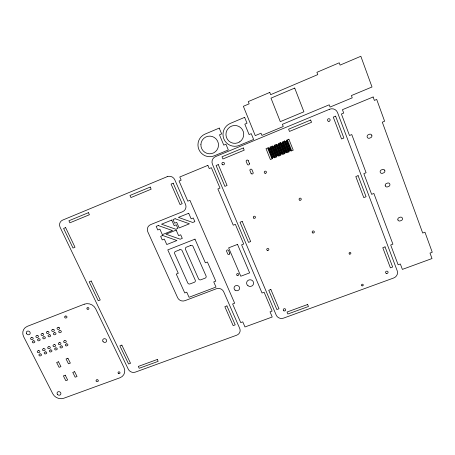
<?xml version="1.0" encoding="UTF-8"?>
<svg xmlns="http://www.w3.org/2000/svg" width="455" height="455" viewBox="0 0 455 455"><rect width="100%" height="100%" fill="white"/><g stroke="black" fill="none" stroke-linecap="round" stroke-linejoin="round"><path stroke-width="0.68" d="M267.733 148.739L287.816 140.476M268.006 149.422L288.083 141.164M268.285 150.099L288.356 141.846M268.558 150.781L288.629 142.534M268.831 151.464L288.902 143.217M269.104 152.141L289.17 143.905M269.383 152.823L289.443 144.588M269.656 153.5L289.716 145.27M269.929 154.177L289.983 145.958M270.202 154.859L290.256 146.641M270.475 155.536L290.529 147.323M270.748 156.213L290.796 148.006M271.021 156.89L291.069 148.688M271.294 157.567L291.337 149.371M271.567 158.243L291.61 150.053M248.254 160.666L249.386 163.419M249.363 163.368A1.103 1.092 -18.1 0 1 248.805 164.835A1.103 1.092 -18.1 0 1 247.338 164.255L246.212 161.508A1.103 1.098 -20 0 1 246.883 160.103A1.103 1.098 -20 0 1 248.293 160.769M269.775 92.422L248.259 101.596L249.158 103.831L243.362 106.299L255.255 135.618L261.016 133.218L261.898 135.408L283.266 126.518L282.396 124.312L329.221 104.809L330.074 107.056L352.238 97.842L351.397 95.573L372.008 86.99L360.838 56.272L340.095 65.105L339.237 62.796L316.908 72.317L317.778 74.609L270.662 94.674L269.775 92.422M294.715 88.071L270.987 98.149L280.291 121.644L303.906 111.782L294.715 88.071M219.23 128.094L205.08 134.071A11.802 11.728 60.1 0 0 198.88 149.468A11.802 11.728 60.1 0 0 214.242 155.826L228.33 149.968L225.936 144.212L223.775 145.117L219.486 134.816L221.648 133.906L219.23 128.094M244.631 117.356L230.287 123.419A11.921 11.847 -65.6 0 0 223.883 138.991A11.921 11.847 -65.6 0 0 239.336 145.395L253.623 139.457L251.257 133.645L249.067 134.555L244.83 124.152L247.019 123.231L244.631 117.356M167.167 176.694L62.653 220.101A5.722 5.329 40.8 0 0 60.105 227.267L128.304 369.255A5.397 4.908 20.6 0 0 135.374 372.116L236.714 335.193A5.568 5.176 8.3 0 0 239.739 328.482L223.701 291.769A5.625 5.312 11 0 0 216.341 288.766L184.935 300.67A5.591 5.261 17.5 0 1 177.626 297.695L147.807 231.84A5.722 5.483 30 0 1 150.645 224.616L182.54 211.734A5.784 5.619 28.4 0 0 185.526 204.363L174.811 179.833A5.847 5.699 38.8 0 0 167.167 176.694M329.574 109.246L215.585 156.583A5.904 5.869 25.6 0 0 212.445 164.266L276.225 315.133A5.659 5.289 0.6 0 0 283.556 318.119L393.592 278.028A5.949 5.488 -16.2 0 0 397.238 270.85L337.525 112.539A6.296 6.034 -44.2 0 0 329.574 109.246M243.306 147.96L222.012 156.787L222.927 158.971L244.21 150.161L243.306 147.96M310.668 120.035L288.595 129.186L289.477 131.432L311.544 122.298L310.668 120.035M88.452 212.667L68.91 220.76L69.882 222.813L89.419 214.732L88.452 212.667M150.213 187.073L129.982 195.457L130.938 197.561L151.157 189.195L150.213 187.073M207.872 165.364L179.77 176.989L181.147 180.152L179.054 181.016L187.83 201.167L189.917 200.319L234.666 303.229L232.624 303.991L240.729 322.606L242.765 321.861L244.983 326.963L272.221 317.004L270.031 311.84L272.101 311.084L264.116 292.235L262.04 293.009L241.599 244.841L243.698 244.028L235.354 224.338L233.25 225.168L217.888 188.962L220.004 188.097L211.359 167.685L209.232 168.56L207.872 165.364M373.123 96.989L342.433 109.683L343.696 113.062L341.415 114L349.497 135.499L351.772 134.572L366.099 172.735L363.841 173.628L371.633 194.336L373.879 193.466L392.91 244.159L390.686 244.989L398.131 264.776L400.343 263.968L402.379 269.394L432 258.554L430.003 253.071L432.25 252.241L424.959 232.198L422.701 233.04L382.302 122.173L384.617 121.235L376.695 99.44L374.368 100.401L373.123 96.989M65.611 227.608L63.609 228.438L73.005 248.038L74.995 247.23L65.611 227.608M173.196 183.194L171.069 184.07L180.055 204.562L182.171 203.698L173.196 183.194M218.275 164.585L216.097 165.483L224.895 186.351L227.068 185.469L218.275 164.585M335.591 116.156L333.27 117.117L341.551 138.968L343.866 138.03L335.591 116.156M268.245 147.733L266.01 148.654L270.395 159.512L272.625 158.602L268.245 147.733M272.357 146.044L270.116 146.965L274.496 157.839L276.731 156.924L272.357 146.044M276.481 144.343L274.234 145.27L278.596 156.162L280.837 155.246L276.481 144.343M280.61 142.643L278.358 143.57L282.714 154.478L284.961 153.562L280.61 142.643M284.745 140.942L282.492 141.869L286.838 152.795L289.09 151.879L284.745 140.942M288.897 139.23L286.639 140.163L290.973 151.106L293.23 150.184L288.897 139.23M158.249 225.526L156.167 226.362L157.788 229.968L159.864 229.132L162.333 234.632L172.485 230.571L158.249 225.526M171.728 220.095L161.531 224.201L175.784 229.252L177.877 228.416L176.278 224.798L174.185 225.64L171.728 220.095M175.107 218.736L173.002 219.583L174.612 223.212L176.711 222.364L179.156 227.904L189.411 223.803L175.107 218.736M188.711 213.258L178.423 217.399L192.738 222.472L194.854 221.63L193.261 217.985L191.145 218.838L188.711 213.258M162.719 235.491L160.643 236.321L162.253 239.904L164.323 239.074L166.775 244.54L176.91 240.519L162.719 235.491M176.17 230.116L165.995 234.183L180.203 239.216L182.296 238.386L180.703 234.791L178.61 235.627L176.17 230.116M194.985 239.154L167.781 249.897L178.286 273.296L176.267 274.081L184.758 292.957L186.766 292.19L189.052 297.28L215.994 287.054L213.736 281.907L215.784 281.127L207.412 262.012L205.359 262.808L194.985 239.154M91.171 281.019L89.186 281.799L98.263 300.738L100.242 299.97L91.171 281.019M242.196 221.403L240.041 222.256L248.532 242.379L250.677 241.548L242.196 221.403M358.096 175.658L355.804 176.563L363.784 197.618L366.07 196.731L358.096 175.658M179.844 249.749L175.55 251.439A1.763 1.683 22 0 0 174.652 253.645L187.779 282.987A1.746 1.655 17 0 0 190.065 283.92L194.325 282.288A1.752 1.661 16.3 0 0 195.235 280.126L182.154 250.694A1.769 1.689 21.2 0 0 179.844 249.749M190.719 245.467L186.408 247.162A1.769 1.695 19.9 0 0 185.492 249.38L198.551 278.852A1.752 1.666 15 0 0 200.843 279.791L205.131 278.147A1.757 1.666 14.2 0 0 206.058 275.975L193.039 246.411A1.769 1.701 19 0 0 190.719 245.467M237.521 244.392L228.632 247.85L240.803 276.231L249.641 272.875L237.521 244.392M84.232 304.202L27.351 326.326A8.634 7.746 31.7 0 0 23.66 336.7L52.774 393.785A8.435 7.485 26 0 0 63.802 398.233L119.892 377.798A8.554 7.741 22.2 0 0 124.016 367.657L95.709 308.86A8.747 8.031 28.9 0 0 84.232 304.202M65.543 316.066L65.184 316.202A1.018 0.927 30.5 0 0 64.724 317.436A1.018 0.927 30.5 0 0 66.06 317.977L66.419 317.84A1.018 0.927 30.5 0 0 66.879 316.606A1.018 0.927 30.5 0 0 65.543 316.066M31.759 337.542L31.145 337.775A1.007 0.904 31.3 0 0 30.712 338.981A1.007 0.904 31.3 0 0 32.026 339.515L32.641 339.282A1.007 0.904 31.3 0 0 33.073 338.071A1.007 0.904 31.3 0 0 31.759 337.542M37.043 335.506L36.423 335.745A1.007 0.904 31.1 0 0 35.99 336.95A1.007 0.904 31.1 0 0 37.304 337.485L37.919 337.246A1.007 0.904 31.1 0 0 38.356 336.04A1.007 0.904 31.1 0 0 37.043 335.506M42.241 333.504L41.621 333.737A1.012 0.91 30.9 0 0 41.183 334.954A1.012 0.91 30.9 0 0 42.503 335.489L43.117 335.25A1.012 0.91 30.9 0 0 43.561 334.038A1.012 0.91 30.9 0 0 42.241 333.504M47.553 331.456L46.939 331.695A1.012 0.91 30.7 0 0 46.49 332.906A1.012 0.91 30.7 0 0 47.815 333.441L48.435 333.208A1.012 0.91 30.6 0 0 48.878 331.991A1.012 0.91 30.6 0 0 47.553 331.456M52.888 329.403L52.268 329.642A1.012 0.916 30.4 0 0 51.819 330.859A1.012 0.916 30.4 0 0 53.144 331.394L53.764 331.155A1.012 0.916 30.4 0 0 54.213 329.938A1.012 0.916 30.4 0 0 52.888 329.403M58.234 327.344L57.609 327.583A1.012 0.916 30.2 0 0 57.159 328.8A1.012 0.916 30.2 0 0 58.485 329.34L59.11 329.101A1.012 0.921 30.1 0 0 59.559 327.879A1.012 0.921 30.1 0 0 58.234 327.344M33.425 340.835L32.817 341.068A1.007 0.899 31 0 0 32.379 342.274A1.007 0.899 31 0 0 33.698 342.803L34.307 342.57A1.007 0.904 31 0 0 34.745 341.364A1.007 0.904 31 0 0 33.425 340.835M38.709 338.804L38.095 339.043A1.007 0.904 30.8 0 0 37.657 340.249A1.007 0.904 30.8 0 0 38.971 340.778L39.585 340.545A1.007 0.904 30.7 0 0 40.023 339.339A1.007 0.904 30.7 0 0 38.709 338.804M43.907 336.808L43.288 337.047A1.007 0.91 30.5 0 0 42.85 338.253A1.007 0.91 30.5 0 0 44.163 338.787L44.783 338.554A1.007 0.91 30.5 0 0 45.227 337.343A1.007 0.91 30.5 0 0 43.907 336.808M49.214 334.772L48.6 335.005A1.012 0.91 30.3 0 0 48.15 336.217A1.012 0.91 30.3 0 0 49.476 336.751L50.09 336.518A1.012 0.91 30.3 0 0 50.539 335.307A1.012 0.91 30.3 0 0 49.214 334.772M54.543 332.724L53.923 332.963A1.012 0.916 30 0 0 53.474 334.175A1.012 0.916 30 0 0 54.799 334.709L55.419 334.476A1.012 0.916 30 0 0 55.868 333.259A1.012 0.916 30 0 0 54.543 332.724M59.889 330.671L59.264 330.91A1.012 0.916 29.8 0 0 58.814 332.127A1.012 0.916 29.8 0 0 60.14 332.662L60.76 332.423A1.012 0.916 29.8 0 0 61.215 331.206A1.012 0.916 29.8 0 0 59.889 330.671M38.419 350.668L37.805 350.902A1.001 0.899 30 0 0 37.373 352.096A1.001 0.899 30 0 0 38.681 352.625L39.295 352.392A1.001 0.899 29.9 0 0 39.733 351.197A1.001 0.899 29.9 0 0 38.419 350.668M43.686 348.661L43.077 348.894A1.001 0.899 29.7 0 0 42.633 350.094A1.001 0.899 29.7 0 0 43.947 350.623L44.562 350.39A1.001 0.899 29.7 0 0 44.999 349.195A1.001 0.899 29.7 0 0 43.686 348.661M48.878 346.687L48.258 346.92A1.007 0.904 29.5 0 0 47.82 348.12A1.007 0.904 29.5 0 0 49.134 348.655L49.749 348.416A1.007 0.904 29.4 0 0 50.192 347.216A1.007 0.904 29.4 0 0 48.878 346.687M54.179 344.668L53.559 344.901A1.007 0.904 29.2 0 0 53.116 346.107A1.007 0.904 29.2 0 0 54.429 346.642L55.049 346.403A1.007 0.904 29.2 0 0 55.493 345.203A1.007 0.904 29.2 0 0 54.179 344.668M59.497 342.643L58.877 342.882A1.007 0.91 28.9 0 0 58.428 344.088A1.007 0.91 28.9 0 0 59.742 344.617L60.361 344.384A1.007 0.91 28.9 0 0 60.811 343.178A1.007 0.91 28.9 0 0 59.497 342.643M64.826 340.613L64.206 340.852A1.007 0.91 28.7 0 0 63.757 342.058A1.007 0.91 28.7 0 0 65.076 342.592L65.696 342.359A1.007 0.91 28.6 0 0 66.151 341.148A1.007 0.91 28.6 0 0 64.826 340.613M40.074 353.933L39.466 354.166A1.001 0.893 29.6 0 0 39.028 355.355A1.001 0.893 29.6 0 0 40.336 355.884L40.95 355.651A1.001 0.893 29.6 0 0 41.382 354.462A1.001 0.893 29.6 0 0 40.074 353.933M45.341 351.931L44.727 352.164A1.001 0.899 29.4 0 0 44.289 353.359A1.001 0.899 29.4 0 0 45.602 353.888L46.211 353.66A1.001 0.899 29.3 0 0 46.655 352.466A1.001 0.899 29.3 0 0 45.341 351.931M50.528 349.963L49.913 350.196A1.001 0.899 29.1 0 0 49.47 351.397A1.001 0.899 29.1 0 0 50.778 351.925L51.398 351.692A1.001 0.899 29.1 0 0 51.842 350.498A1.001 0.899 29.1 0 0 50.528 349.963M55.823 347.956L55.209 348.189A1.007 0.904 28.9 0 0 54.759 349.389A1.007 0.904 28.9 0 0 56.073 349.918L56.693 349.685A1.007 0.904 28.8 0 0 57.137 348.485A1.007 0.904 28.8 0 0 55.823 347.956M61.141 345.936L60.521 346.17A1.007 0.904 28.6 0 0 60.071 347.375A1.007 0.904 28.6 0 0 61.385 347.91L62.005 347.671A1.007 0.904 28.5 0 0 62.454 346.471A1.007 0.904 28.5 0 0 61.141 345.936M66.47 343.912L65.85 344.151A1.007 0.91 28.3 0 0 65.395 345.356A1.007 0.91 28.3 0 0 66.714 345.891L67.334 345.652A1.007 0.91 28.3 0 0 67.789 344.446A1.007 0.91 28.3 0 0 66.47 343.912M58.502 361.788L56.642 362.487L59.076 367.316L60.93 366.622L58.502 361.788M67.92 358.256L66.055 358.955L68.478 363.801L70.343 363.101L67.92 358.256M121.855 345.129L119.898 345.857L128.6 364.011L130.545 363.295L121.855 345.129M226.914 305.902L224.838 306.681L233.142 325.609L235.207 324.853L226.914 305.902M270.861 289.499L268.74 290.29L276.862 309.548L278.978 308.774L270.861 289.499M385.032 246.872L382.774 247.713L390.407 267.841L392.654 267.017L385.032 246.872M65.236 375.193L63.387 375.881L65.793 380.664L67.641 379.982L65.236 375.193M74.631 371.707L72.772 372.4L75.172 377.201L77.031 376.512L74.631 371.707M96.949 379.811L96.596 379.942A0.995 0.893 23.5 0 0 96.13 381.114A0.995 0.893 23.5 0 0 97.433 381.643L97.785 381.512A0.995 0.893 23.5 0 0 98.252 380.34A0.995 0.893 23.5 0 0 96.949 379.811M157.305 359.473L138.309 366.417L139.202 368.283L158.186 361.35L157.305 359.473M307.637 304.497L287.025 312.033L287.856 314.013L308.456 306.494L307.637 304.497M229.695 253.173L228.581 250.563A1.064 1.024 9.1 0 0 227.187 249.994A1.064 1.024 9.1 0 0 226.618 251.325L227.733 253.93A1.064 1.018 8.8 0 0 229.127 254.499A1.064 1.018 8.8 0 0 229.695 253.173M251.075 173.327L249.971 170.648A1.103 1.086 -14.8 0 1 250.58 169.22A1.103 1.086 -14.8 0 1 252.013 169.812L253.117 172.496A1.103 1.086 -13.8 0 1 252.508 173.918A1.103 1.086 -13.8 0 1 251.075 173.327M26.538 333.674A2.019 1.814 32 0 0 29.939 334.015A2.019 1.814 32 0 0 28.261 331.052A2.019 1.814 32 0 0 26.538 333.674M57.358 394.257A1.974 1.746 25.9 0 0 60.697 394.388A1.974 1.746 25.9 0 0 58.877 391.636A1.974 1.746 25.9 0 0 57.358 394.257M103.04 341.557A2.025 1.848 25.1 0 0 106.476 341.438A2.025 1.848 25.1 0 0 104.445 338.679A2.025 1.848 25.1 0 0 103.04 341.557M87.07 308.911A1.024 0.944 29.2 0 0 88.81 308.962A1.024 0.944 29.2 0 0 87.878 307.495A1.024 0.944 29.2 0 0 87.07 308.911M118.277 373.276A1.001 0.904 21.8 0 0 119.961 373.111A1.001 0.904 21.8 0 0 118.863 371.82A1.001 0.904 21.8 0 0 118.277 373.276M200.894 144.428A8.85 8.793 60.1 0 0 213.674 152.863A8.85 8.793 60.1 0 0 214.498 137.581A8.85 8.793 60.1 0 0 200.894 144.428M239.722 141.858A8.941 8.884 -65.6 0 0 238.835 126.416A8.941 8.884 -65.6 0 0 225.959 134.97A8.941 8.884 -65.6 0 0 239.722 141.858M397.909 219.93A1.894 1.763 -23.7 0 0 400.758 220.664A1.894 1.763 -23.8 0 0 402.43 218.218A1.894 1.763 -23.8 0 0 399.581 217.484A1.894 1.763 -23.7 0 0 397.909 219.93M384.805 170.477A1.928 1.814 -30.8 0 0 381.916 169.738A1.928 1.814 -30.7 0 0 380.238 172.274A1.928 1.814 -30.7 0 0 383.127 173.014A1.928 1.814 -30.8 0 0 384.805 170.477M385.277 185.856A1.917 1.797 -28.5 0 0 388.155 186.595A1.917 1.797 -28.6 0 0 389.833 184.087A1.917 1.797 -28.6 0 0 386.955 183.348A1.917 1.797 -28.5 0 0 385.277 185.856M371.815 135.289A1.951 1.848 -37.6 0 0 368.891 134.543A1.951 1.848 -37.5 0 0 367.213 137.148A1.951 1.848 -37.5 0 0 370.131 137.893A1.951 1.848 -37.6 0 0 371.815 135.289M362.032 285.837A0.91 0.842 -12.3 0 0 363.272 284.91A0.91 0.842 -12.3 0 0 361.822 284.392A0.91 0.842 -12.3 0 0 362.032 285.837M349.656 254.095A0.916 0.859 -14.8 0 0 350.873 253.105A0.916 0.859 -14.8 0 0 349.394 252.627A0.916 0.859 -14.8 0 0 349.656 254.095M253.805 218.15A1.086 1.052 -1.5 0 0 255.471 217.302A1.086 1.052 -1.5 0 0 253.89 216.324A1.086 1.052 -1.5 0 0 253.805 218.15M299.896 200.245A1.109 1.069 -18.1 0 0 301.227 198.886A1.109 1.069 -18.1 0 0 299.373 198.471A1.109 1.069 -18.1 0 0 299.896 200.245M312.886 232.966A1.098 1.046 -13.2 0 0 314.331 231.766A1.098 1.046 -13.2 0 0 312.551 231.185A1.098 1.046 -13.2 0 0 312.886 232.966M267.278 250.352A1.075 1.029 -1.5 0 0 268.871 249.425A1.075 1.029 -1.5 0 0 267.239 248.572A1.075 1.029 -1.5 0 0 267.278 250.352M265.089 173.292A1.109 1.086 -19.8 0 0 266.402 171.905A1.109 1.086 -19.8 0 0 264.537 171.489A1.109 1.086 -19.8 0 0 265.089 173.292M237.038 275.269A1.058 1.007 7 0 0 238.761 274.706A1.058 1.007 7 0 0 237.368 273.563A1.058 1.007 7 0 0 237.038 275.269M248.003 285.768A3.521 3.339 4.6 0 0 253.6 283.522A3.521 3.339 4.6 0 0 248.703 280.03A3.521 3.339 4.6 0 0 248.003 285.768M235.019 290.114A2.804 2.656 7.4 0 0 239.586 288.629A2.804 2.656 7.4 0 0 235.895 285.598A2.804 2.656 7.4 0 0 235.019 290.114M386.46 273.483A1.291 1.189 -15.9 0 0 388.052 271.976A1.291 1.189 -15.9 0 0 385.92 271.493A1.291 1.189 -15.9 0 0 386.46 273.483M283.863 310.816A1.228 1.149 -0.1 0 0 285.717 309.827A1.228 1.149 -0.1 0 0 283.875 308.826A1.228 1.149 -0.1 0 0 283.863 310.816M222.245 164.477A1.28 1.274 15.6 0 0 224.4 163.965A1.28 1.274 15.6 0 0 222.87 162.361A1.28 1.274 15.6 0 0 222.245 164.477M328.965 121.331A1.359 1.308 -43.1 0 0 329.892 119.182A1.359 1.308 -43.1 0 0 327.594 119.534A1.359 1.308 -43.1 0 0 328.965 121.331"/></g></svg>
